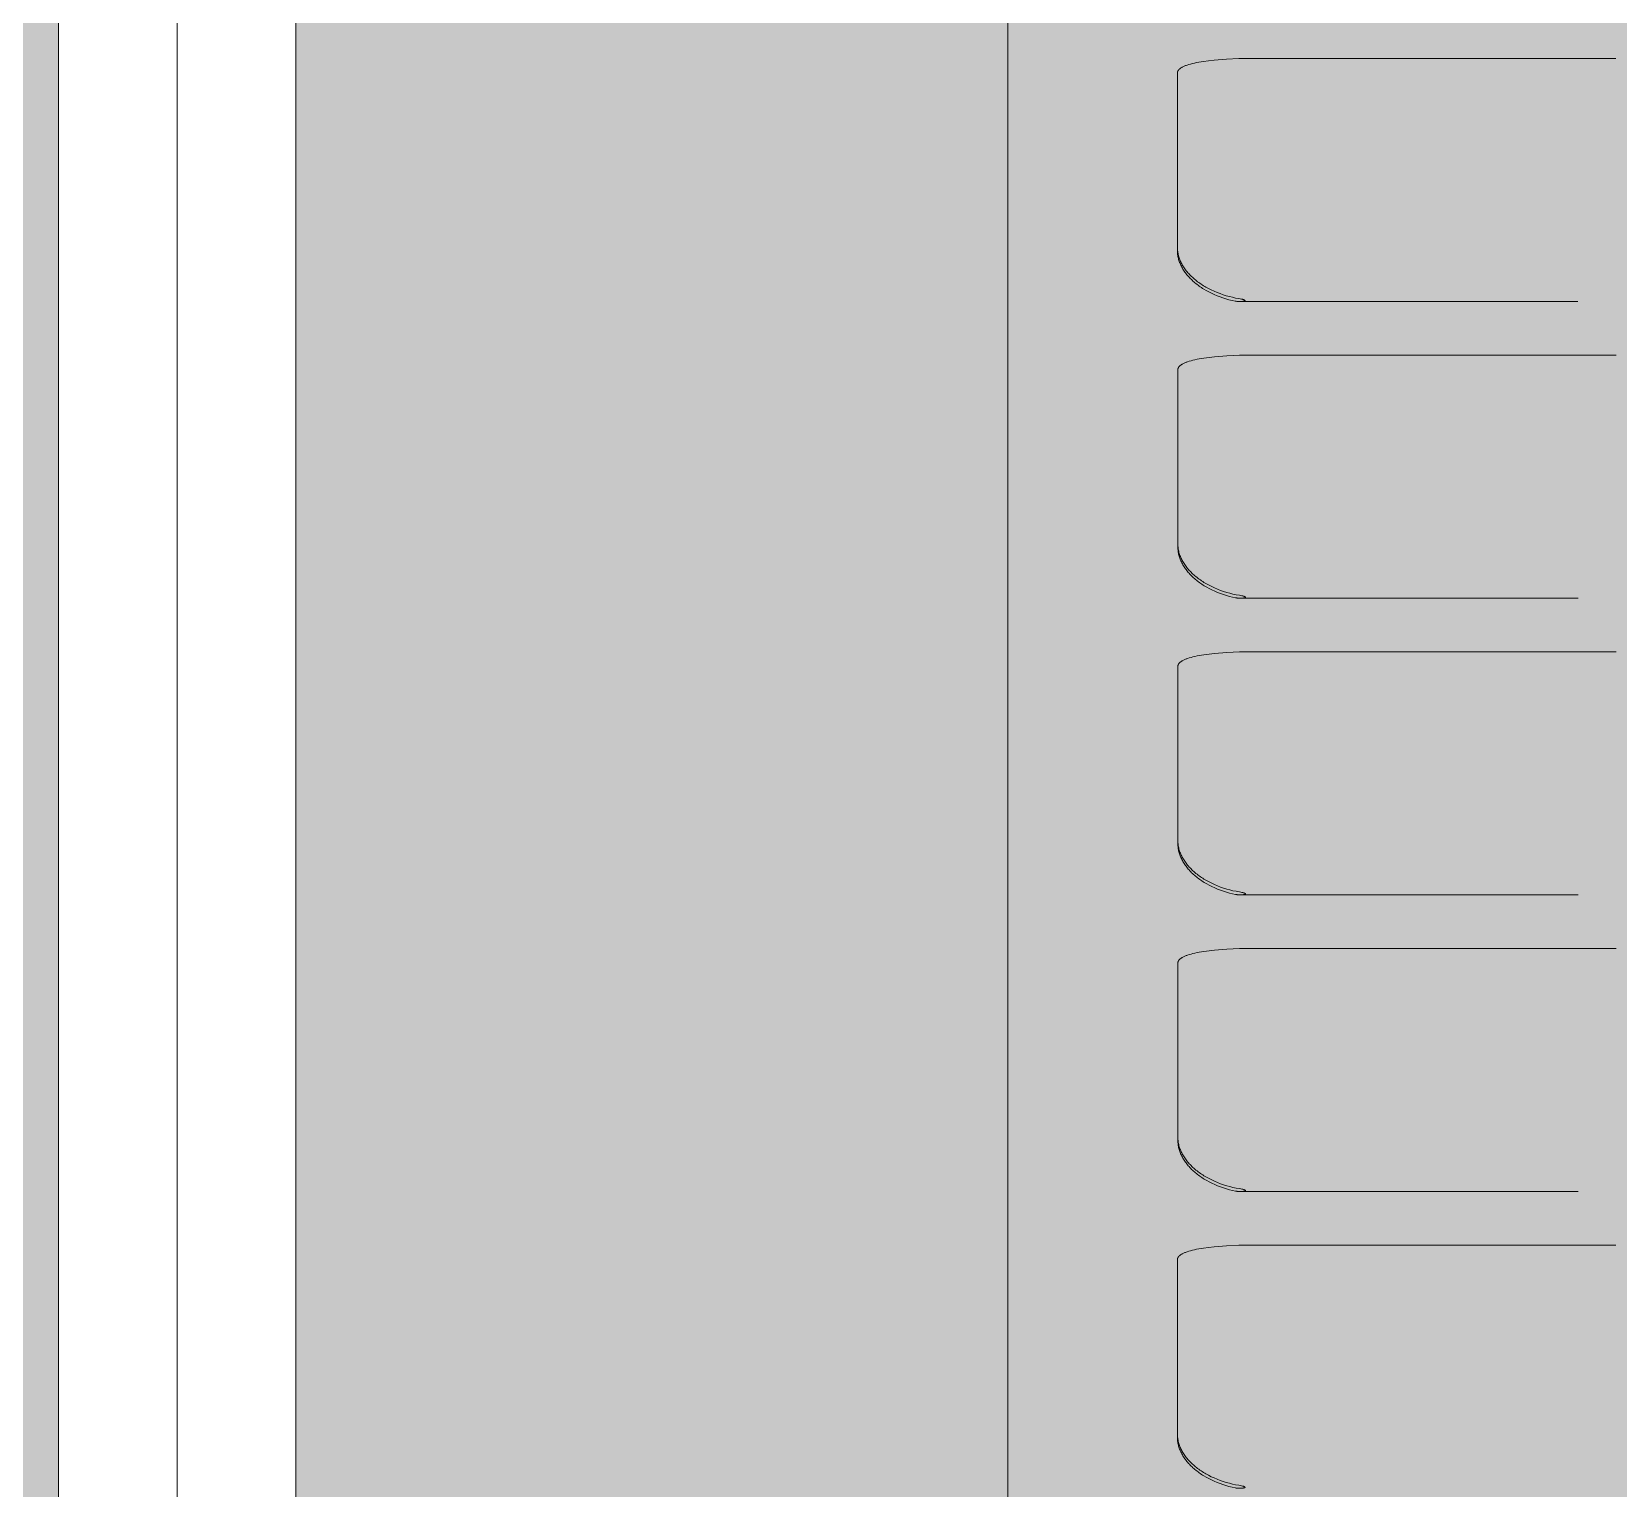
# Model space of a CAD drawing. Header units: millimetres. Extents: x 126 to 12547, y 1644 to 26714.
# Drawn here: x 773.6 to 840.5, y 25354.6 to 25416 of the extents above; entities that cross this region are included whole.
import ezdxf

# ---------------------------------------------------------------- set-up
doc = ezdxf.new("R2010")
doc.units = ezdxf.units.MM
doc.linetypes.add('CONTINUA', pattern=[0])
doc.layers.add('cono piramide', color=4, linetype='Continuous')
for name, color, linetype, lineweight in [('F_ARREDI_pareti', 1, 'Continuous', 0), ('F_CARROZZERIA esterna', 9, 'Continuous', 5), ('F_INFISSI', 4, 'Continuous', 5), ('F_MINERAL WALL', 6, 'Continuous', 5), ('F_Tendaggio', 252, 'Continuous', 5), ('F_VETRO', 140, 'Continuous', 5)]:
    doc.layers.add(name, color=color, linetype=linetype, lineweight=lineweight)

# ---------------------------------------------------------------- blocks, each defined once
blk = doc.blocks.new('TENDAGGIO_infisso piccolo_prospetto_fronte')
at = {"layer": 'F_Tendaggio'}
for points in [[(734413.384, 513512.351), (734413.343, 513512.35), (734412.821, 513512.325), (734412.3, 513512.283), (734412.068, 513512.257), (734411.852, 513512.227), (734411.653, 513512.194), (734411.559, 513512.176), (734411.47, 513512.157), (734411.386, 513512.137), (734411.307, 513512.116), (734411.233, 513512.095), (734411.163, 513512.072), (734411.13, 513512.06), (734411.099, 513512.049), (734411.069, 513512.037), (734411.04, 513512.024), (734411.013, 513512.012), (734410.986, 513511.999), (734410.961, 513511.986), (734410.938, 513511.973), (734410.916, 513511.96), (734410.905, 513511.953), (734410.895, 513511.946), (734410.885, 513511.939), (734410.876, 513511.933), (734410.866, 513511.926), (734410.858, 513511.919), (734410.849, 513511.912), (734410.841, 513511.905), (734410.833, 513511.897), (734410.826, 513511.89), (734410.819, 513511.883), (734410.812, 513511.876), (734410.806, 513511.869), (734410.8, 513511.861), (734410.794, 513511.854), (734410.789, 513511.846), (734410.787, 513511.843), (734410.784, 513511.839), (734410.782, 513511.835), (734410.78, 513511.832), (734410.777, 513511.828), (734410.775, 513511.824), (734410.773, 513511.82), (734410.772, 513511.816), (734410.77, 513511.813), (734410.768, 513511.809), (734410.767, 513511.805), (734410.765, 513511.801), (734410.764, 513511.797), (734410.762, 513511.794), (734410.761, 513511.79), (734410.76, 513511.786), (734410.759, 513511.782), (734410.758, 513511.778), (734410.757, 513511.774), (734410.756, 513511.77), (734410.756, 513511.766), (734410.755, 513511.762), (734410.754, 513511.758), (734410.754, 513511.755), (734410.754, 513511.751), (734410.754, 513511.747), (734410.753, 513511.743), (734410.753, 513504.392), (734410.754, 513504.349), (734410.756, 513504.305), (734410.76, 513504.262), (734410.765, 513504.218), (734410.772, 513504.174), (734410.78, 513504.131), (734410.789, 513504.087), (734410.8, 513504.044), (734410.812, 513504), (734410.826, 513503.957), (734410.841, 513503.913), (734410.858, 513503.87), (734410.875, 513503.827), (734410.895, 513503.784), (734410.916, 513503.741), (734410.938, 513503.698), (734410.961, 513503.656), (734410.986, 513503.613), (734411.012, 513503.571), (734411.04, 513503.529), (734411.069, 513503.488), (734411.099, 513503.447), (734411.13, 513503.406), (734411.163, 513503.365), (734411.197, 513503.325), (734411.232, 513503.286), (734411.269, 513503.246), (734411.307, 513503.207), (734411.346, 513503.169), (734411.386, 513503.131), (734411.428, 513503.093), (734411.47, 513503.056), (734411.514, 513503.019), (734411.559, 513502.983), (734411.605, 513502.947), (734411.653, 513502.912), (734411.701, 513502.878), (734411.75, 513502.844), (734411.801, 513502.811), (734411.852, 513502.779), (734411.905, 513502.747), (734411.958, 513502.716), (734412.068, 513502.655), (734412.182, 513502.598), (734412.3, 513502.544), (734412.425, 513502.491), (734412.552, 513502.443), (734412.681, 513502.398), (734412.812, 513502.357), (734412.943, 513502.321), (734413.076, 513502.289), (734413.209, 513502.26), (734413.343, 513502.237)], [(734429.229, 513512.351), (734413.384, 513512.351)], [(734413.605, 513502.152), (734413.605, 513502.152), (734413.605, 513502.152), (734413.605, 513502.152), (734413.605, 513502.152), (734413.605, 513502.151), (734413.605, 513502.151), (734413.605, 513502.151), (734413.605, 513502.151), (734413.605, 513502.151), (734413.605, 513502.15), (734413.605, 513502.15), (734413.605, 513502.15), (734413.605, 513502.15), (734413.605, 513502.15), (734413.605, 513502.149), (734413.604, 513502.149), (734413.604, 513502.149), (734413.604, 513502.149), (734413.604, 513502.149), (734413.604, 513502.148), (734413.604, 513502.148), (734413.604, 513502.148), (734413.604, 513502.148), (734413.604, 513502.148), (734413.603, 513502.147), (734413.603, 513502.147), (734413.603, 513502.147), (734413.603, 513502.146), (734413.602, 513502.146), (734413.602, 513502.145), (734413.602, 513502.145), (734413.602, 513502.145), (734413.601, 513502.144), (734413.601, 513502.144), (734413.601, 513502.144), (734413.6, 513502.143), (734413.6, 513502.143), (734413.6, 513502.143), (734413.599, 513502.142), (734413.598, 513502.142), (734413.597, 513502.141), (734413.596, 513502.14), (734413.596, 513502.14), (734413.595, 513502.139), (734413.594, 513502.139), (734413.593, 513502.138), (734413.592, 513502.138), (734413.59, 513502.137), (734413.589, 513502.136), (734413.587, 513502.136), (734413.584, 513502.134), (734413.573, 513502.131), (734413.56, 513502.128), (734413.548, 513502.125), (734413.536, 513502.122), (734413.524, 513502.12), (734413.511, 513502.118), (734413.499, 513502.117), (734413.461, 513502.113), (734413.436, 513502.112), (734413.41, 513502.111), (734413.385, 513502.111), (734413.36, 513502.111), (734413.334, 513502.112), (734413.309, 513502.113), (734413.284, 513502.115), (734413.258, 513502.118), (734413.233, 513502.121), (734413.208, 513502.125), (734413.183, 513502.129), (734413.055, 513502.157), (734412.927, 513502.188), (734412.801, 513502.224), (734412.675, 513502.264), (734412.551, 513502.307), (734412.428, 513502.354), (734412.307, 513502.405), (734412.187, 513502.46), (734412.076, 513502.515), (734411.969, 513502.573), (734411.866, 513502.634), (734411.816, 513502.666), (734411.767, 513502.698), (734411.718, 513502.73), (734411.671, 513502.763), (734411.625, 513502.797), (734411.58, 513502.831), (734411.536, 513502.866), (734411.493, 513502.902), (734411.451, 513502.937), (734411.41, 513502.974), (734411.37, 513503.01), (734411.332, 513503.047), (734411.295, 513503.084), (734411.259, 513503.122), (734411.224, 513503.16), (734411.19, 513503.198), (734411.158, 513503.237), (734411.127, 513503.276), (734411.096, 513503.315), (734411.068, 513503.355), (734411.04, 513503.395), (734411.013, 513503.435), (734410.988, 513503.475), (734410.964, 513503.516), (734410.941, 513503.557), (734410.92, 513503.598), (734410.9, 513503.639), (734410.881, 513503.679), (734410.864, 513503.721), (734410.847, 513503.762), (734410.832, 513503.803), (734410.819, 513503.844), (734410.806, 513503.886), (734410.795, 513503.927), (734410.785, 513503.968), (734410.777, 513504.01), (734410.77, 513504.051), (734410.764, 513504.093), (734410.759, 513504.134), (734410.756, 513504.176), (734410.754, 513504.217), (734410.753, 513504.349)], [(734413.343, 513502.237), (734413.4, 513502.226), (734413.448, 513502.216), (734413.492, 513502.205), (734413.513, 513502.199), (734413.535, 513502.193), (734413.549, 513502.188), (734413.555, 513502.186), (734413.562, 513502.183), (734413.568, 513502.181), (734413.575, 513502.178), (734413.578, 513502.176), (734413.581, 513502.175), (734413.585, 513502.173), (734413.588, 513502.171), (734413.59, 513502.17), (734413.591, 513502.169), (734413.593, 513502.168), (734413.594, 513502.167), (734413.595, 513502.167), (734413.596, 513502.166), (734413.597, 513502.166), (734413.597, 513502.165), (734413.598, 513502.164), (734413.599, 513502.164), (734413.6, 513502.163), (734413.6, 513502.162), (734413.6, 513502.162), (734413.601, 513502.162), (734413.601, 513502.161), (734413.602, 513502.161), (734413.602, 513502.16), (734413.602, 513502.16), (734413.603, 513502.159), (734413.603, 513502.159), (734413.603, 513502.158), (734413.603, 513502.158), (734413.603, 513502.158), (734413.604, 513502.158), (734413.604, 513502.157), (734413.604, 513502.157), (734413.604, 513502.157), (734413.604, 513502.157), (734413.604, 513502.156), (734413.604, 513502.156), (734413.604, 513502.156), (734413.605, 513502.155), (734413.605, 513502.155), (734413.605, 513502.155), (734413.605, 513502.155), (734413.605, 513502.154), (734413.605, 513502.154), (734413.605, 513502.154), (734413.605, 513502.153), (734413.605, 513502.153), (734413.605, 513502.153), (734413.605, 513502.152)], [(734413.385, 513502.111), (734427.627, 513502.111)], [(734413.405, 513499.854), (734413.364, 513499.853), (734412.842, 513499.828), (734412.32, 513499.786), (734412.089, 513499.76), (734411.873, 513499.73), (734411.673, 513499.697), (734411.58, 513499.679), (734411.491, 513499.66), (734411.407, 513499.64), (734411.327, 513499.619), (734411.253, 513499.597), (734411.184, 513499.575), (734411.151, 513499.563), (734411.12, 513499.551), (734411.089, 513499.539), (734411.061, 513499.527), (734411.033, 513499.514), (734411.007, 513499.502), (734410.982, 513499.489), (734410.958, 513499.476), (734410.936, 513499.462), (734410.926, 513499.456), (734410.915, 513499.449), (734410.906, 513499.442), (734410.896, 513499.435), (734410.887, 513499.428), (734410.878, 513499.421), (734410.87, 513499.414), (734410.862, 513499.407), (734410.854, 513499.4), (734410.846, 513499.393), (734410.839, 513499.386), (734410.833, 513499.378), (734410.826, 513499.371), (734410.82, 513499.364), (734410.815, 513499.356), (734410.81, 513499.349), (734410.807, 513499.345), (734410.805, 513499.342), (734410.802, 513499.338), (734410.8, 513499.334), (734410.798, 513499.33), (734410.796, 513499.327), (734410.794, 513499.323), (734410.792, 513499.319), (734410.79, 513499.315), (734410.789, 513499.311), (734410.787, 513499.308), (734410.786, 513499.304), (734410.784, 513499.3), (734410.783, 513499.296), (734410.782, 513499.292), (734410.78, 513499.288), (734410.779, 513499.285), (734410.778, 513499.281), (734410.778, 513499.277), (734410.777, 513499.273), (734410.776, 513499.269), (734410.775, 513499.265), (734410.775, 513499.261), (734410.775, 513499.257), (734410.774, 513499.253), (734410.774, 513499.249), (734410.774, 513499.245), (734410.774, 513491.895), (734410.775, 513491.852), (734410.777, 513491.808), (734410.78, 513491.764), (734410.786, 513491.721), (734410.792, 513491.677), (734410.8, 513491.633), (734410.809, 513491.59), (734410.82, 513491.546), (734410.833, 513491.503), (734410.846, 513491.459), (734410.861, 513491.416), (734410.878, 513491.373), (734410.896, 513491.329), (734410.915, 513491.286), (734410.936, 513491.243), (734410.958, 513491.201), (734410.982, 513491.158), (734411.007, 513491.116), (734411.033, 513491.074), (734411.06, 513491.032), (734411.089, 513490.991), (734411.119, 513490.949), (734411.151, 513490.909), (734411.184, 513490.868), (734411.218, 513490.828), (734411.253, 513490.788), (734411.29, 513490.749), (734411.327, 513490.71), (734411.366, 513490.671), (734411.407, 513490.633), (734411.448, 513490.595), (734411.491, 513490.558), (734411.535, 513490.522), (734411.58, 513490.485), (734411.626, 513490.45), (734411.673, 513490.415), (734411.721, 513490.381), (734411.771, 513490.347), (734411.821, 513490.314), (734411.873, 513490.281), (734411.925, 513490.249), (734411.979, 513490.218), (734412.089, 513490.158), (734412.203, 513490.101), (734412.32, 513490.046), (734412.446, 513489.994), (734412.573, 513489.945), (734412.702, 513489.901), (734412.832, 513489.86), (734412.964, 513489.824), (734413.096, 513489.791), (734413.23, 513489.763), (734413.364, 513489.739)], [(734429.25, 513499.854), (734413.405, 513499.854)], [(734413.626, 513489.655), (734413.626, 513489.655), (734413.626, 513489.655), (734413.626, 513489.654), (734413.626, 513489.654), (734413.625, 513489.654), (734413.625, 513489.654), (734413.625, 513489.654), (734413.625, 513489.653), (734413.625, 513489.653), (734413.625, 513489.653), (734413.625, 513489.653), (734413.625, 513489.653), (734413.625, 513489.652), (734413.625, 513489.652), (734413.625, 513489.652), (734413.625, 513489.652), (734413.625, 513489.652), (734413.625, 513489.651), (734413.625, 513489.651), (734413.625, 513489.651), (734413.625, 513489.651), (734413.624, 513489.651), (734413.624, 513489.65), (734413.624, 513489.65), (734413.624, 513489.65), (734413.624, 513489.649), (734413.624, 513489.649), (734413.623, 513489.649), (734413.623, 513489.648), (734413.623, 513489.648), (734413.622, 513489.648), (734413.622, 513489.647), (734413.622, 513489.647), (734413.621, 513489.647), (734413.621, 513489.646), (734413.621, 513489.646), (734413.62, 513489.646), (734413.62, 513489.645), (734413.619, 513489.645), (734413.619, 513489.644), (734413.618, 513489.644), (734413.617, 513489.643), (734413.616, 513489.643), (734413.615, 513489.642), (734413.614, 513489.642), (734413.614, 513489.641), (734413.613, 513489.641), (734413.611, 513489.64), (734413.609, 513489.639), (734413.608, 513489.638), (734413.605, 513489.637), (734413.593, 513489.633), (734413.581, 513489.63), (734413.569, 513489.627), (734413.557, 513489.625), (734413.544, 513489.622), (734413.532, 513489.621), (734413.519, 513489.619), (734413.482, 513489.616), (734413.456, 513489.615), (734413.431, 513489.614), (734413.406, 513489.613), (734413.38, 513489.614), (734413.355, 513489.614), (734413.33, 513489.616), (734413.304, 513489.618), (734413.279, 513489.62), (734413.254, 513489.624), (734413.229, 513489.627), (734413.204, 513489.632), (734413.075, 513489.659), (734412.948, 513489.691), (734412.821, 513489.727), (734412.695, 513489.766), (734412.571, 513489.809), (734412.448, 513489.857), (734412.327, 513489.908), (734412.208, 513489.962), (734412.097, 513490.018), (734411.99, 513490.076), (734411.887, 513490.137), (734411.836, 513490.168), (734411.787, 513490.2), (734411.739, 513490.233), (734411.692, 513490.266), (734411.645, 513490.3), (734411.6, 513490.334), (734411.556, 513490.369), (734411.513, 513490.404), (734411.471, 513490.44), (734411.43, 513490.476), (734411.391, 513490.513), (734411.352, 513490.55), (734411.315, 513490.587), (734411.279, 513490.624), (734411.244, 513490.662), (734411.211, 513490.701), (734411.178, 513490.739), (734411.147, 513490.779), (734411.117, 513490.818), (734411.088, 513490.857), (734411.06, 513490.897), (734411.034, 513490.937), (734411.009, 513490.978), (734410.985, 513491.018), (734410.962, 513491.059), (734410.94, 513491.1), (734410.92, 513491.141), (734410.902, 513491.182), (734410.884, 513491.223), (734410.868, 513491.264), (734410.853, 513491.306), (734410.839, 513491.347), (734410.827, 513491.388), (734410.816, 513491.43), (734410.806, 513491.471), (734410.797, 513491.513), (734410.79, 513491.554), (734410.784, 513491.596), (734410.78, 513491.637), (734410.776, 513491.679), (734410.774, 513491.72), (734410.774, 513491.852)], [(734413.364, 513489.739), (734413.421, 513489.729), (734413.468, 513489.719), (734413.512, 513489.708), (734413.534, 513489.702), (734413.556, 513489.695), (734413.569, 513489.691), (734413.576, 513489.689), (734413.582, 513489.686), (734413.589, 513489.683), (734413.595, 513489.68), (734413.599, 513489.679), (734413.602, 513489.677), (734413.605, 513489.676), (734413.608, 513489.674), (734413.61, 513489.673), (734413.612, 513489.672), (734413.614, 513489.671), (734413.615, 513489.67), (734413.615, 513489.669), (734413.616, 513489.669), (734413.617, 513489.668), (734413.618, 513489.668), (734413.619, 513489.667), (734413.619, 513489.666), (734413.62, 513489.665), (734413.621, 513489.665), (734413.621, 513489.665), (734413.621, 513489.664), (734413.622, 513489.664), (734413.622, 513489.663), (734413.622, 513489.663), (734413.623, 513489.662), (734413.623, 513489.662), (734413.624, 513489.661), (734413.624, 513489.661), (734413.624, 513489.661), (734413.624, 513489.661), (734413.624, 513489.66), (734413.624, 513489.66), (734413.624, 513489.66), (734413.625, 513489.659), (734413.625, 513489.659), (734413.625, 513489.659), (734413.625, 513489.659), (734413.625, 513489.658), (734413.625, 513489.658), (734413.625, 513489.658), (734413.625, 513489.657), (734413.625, 513489.657), (734413.625, 513489.657), (734413.625, 513489.657), (734413.625, 513489.656), (734413.625, 513489.656), (734413.626, 513489.656), (734413.626, 513489.655), (734413.626, 513489.655)], [(734413.406, 513489.613), (734427.648, 513489.613)], [(734413.405, 513487.356), (734413.364, 513487.356), (734412.842, 513487.33), (734412.32, 513487.288), (734412.089, 513487.262), (734411.873, 513487.233), (734411.673, 513487.199), (734411.58, 513487.181), (734411.491, 513487.162), (734411.407, 513487.142), (734411.327, 513487.122), (734411.253, 513487.1), (734411.184, 513487.077), (734411.151, 513487.066), (734411.12, 513487.054), (734411.089, 513487.042), (734411.061, 513487.029), (734411.033, 513487.017), (734411.007, 513487.004), (734410.982, 513486.991), (734410.958, 513486.978), (734410.936, 513486.965), (734410.926, 513486.958), (734410.915, 513486.951), (734410.906, 513486.945), (734410.896, 513486.938), (734410.887, 513486.931), (734410.878, 513486.924), (734410.87, 513486.917), (734410.862, 513486.91), (734410.854, 513486.903), (734410.846, 513486.895), (734410.839, 513486.888), (734410.833, 513486.881), (734410.826, 513486.874), (734410.82, 513486.866), (734410.815, 513486.859), (734410.81, 513486.852), (734410.807, 513486.848), (734410.805, 513486.844), (734410.802, 513486.84), (734410.8, 513486.837), (734410.798, 513486.833), (734410.796, 513486.829), (734410.794, 513486.825), (734410.792, 513486.822), (734410.79, 513486.818), (734410.789, 513486.814), (734410.787, 513486.81), (734410.786, 513486.806), (734410.784, 513486.803), (734410.783, 513486.799), (734410.782, 513486.795), (734410.78, 513486.791), (734410.779, 513486.787), (734410.778, 513486.783), (734410.778, 513486.779), (734410.777, 513486.775), (734410.776, 513486.772), (734410.775, 513486.768), (734410.775, 513486.764), (734410.775, 513486.76), (734410.774, 513486.756), (734410.774, 513486.752), (734410.774, 513486.748), (734410.774, 513479.398), (734410.775, 513479.354), (734410.777, 513479.311), (734410.78, 513479.267), (734410.786, 513479.223), (734410.792, 513479.18), (734410.8, 513479.136), (734410.809, 513479.092), (734410.82, 513479.049), (734410.833, 513479.005), (734410.846, 513478.962), (734410.861, 513478.918), (734410.878, 513478.875), (734410.896, 513478.832), (734410.915, 513478.789), (734410.936, 513478.746), (734410.958, 513478.703), (734410.982, 513478.661), (734411.007, 513478.618), (734411.033, 513478.576), (734411.06, 513478.535), (734411.089, 513478.493), (734411.119, 513478.452), (734411.151, 513478.411), (734411.184, 513478.371), (734411.218, 513478.331), (734411.253, 513478.291), (734411.29, 513478.251), (734411.327, 513478.212), (734411.366, 513478.174), (734411.407, 513478.136), (734411.448, 513478.098), (734411.491, 513478.061), (734411.535, 513478.024), (734411.58, 513477.988), (734411.626, 513477.953), (734411.673, 513477.918), (734411.721, 513477.883), (734411.771, 513477.849), (734411.821, 513477.816), (734411.873, 513477.784), (734411.925, 513477.752), (734411.979, 513477.721), (734412.089, 513477.661), (734412.203, 513477.603), (734412.32, 513477.549), (734412.446, 513477.497), (734412.573, 513477.448), (734412.702, 513477.403), (734412.832, 513477.363), (734412.964, 513477.326), (734413.096, 513477.294), (734413.23, 513477.266), (734413.364, 513477.242)], [(734429.25, 513487.356), (734413.405, 513487.356)], [(734413.626, 513477.158), (734413.626, 513477.157), (734413.626, 513477.157), (734413.626, 513477.157), (734413.626, 513477.157), (734413.625, 513477.157), (734413.625, 513477.156), (734413.625, 513477.156), (734413.625, 513477.156), (734413.625, 513477.156), (734413.625, 513477.156), (734413.625, 513477.155), (734413.625, 513477.155), (734413.625, 513477.155), (734413.625, 513477.155), (734413.625, 513477.155), (734413.625, 513477.154), (734413.625, 513477.154), (734413.625, 513477.154), (734413.625, 513477.154), (734413.625, 513477.154), (734413.625, 513477.153), (734413.624, 513477.153), (734413.624, 513477.153), (734413.624, 513477.153), (734413.624, 513477.152), (734413.624, 513477.152), (734413.624, 513477.152), (734413.623, 513477.151), (734413.623, 513477.151), (734413.623, 513477.151), (734413.622, 513477.15), (734413.622, 513477.15), (734413.622, 513477.15), (734413.621, 513477.149), (734413.621, 513477.149), (734413.621, 513477.149), (734413.62, 513477.148), (734413.62, 513477.148), (734413.619, 513477.147), (734413.619, 513477.147), (734413.618, 513477.146), (734413.617, 513477.146), (734413.616, 513477.145), (734413.615, 513477.145), (734413.614, 513477.144), (734413.614, 513477.144), (734413.613, 513477.143), (734413.611, 513477.142), (734413.609, 513477.142), (734413.608, 513477.141), (734413.605, 513477.14), (734413.593, 513477.136), (734413.581, 513477.133), (734413.569, 513477.13), (734413.557, 513477.127), (734413.544, 513477.125), (734413.532, 513477.123), (734413.519, 513477.122), (734413.482, 513477.119), (734413.456, 513477.117), (734413.431, 513477.116), (734413.406, 513477.116), (734413.38, 513477.116), (734413.355, 513477.117), (734413.33, 513477.118), (734413.304, 513477.12), (734413.279, 513477.123), (734413.254, 513477.126), (734413.229, 513477.13), (734413.204, 513477.135), (734413.075, 513477.162), (734412.948, 513477.194), (734412.821, 513477.229), (734412.695, 513477.269), (734412.571, 513477.312), (734412.448, 513477.359), (734412.327, 513477.41), (734412.208, 513477.465), (734412.097, 513477.52), (734411.99, 513477.579), (734411.887, 513477.64), (734411.836, 513477.671), (734411.787, 513477.703), (734411.739, 513477.735), (734411.692, 513477.769), (734411.645, 513477.802), (734411.6, 513477.837), (734411.556, 513477.871), (734411.513, 513477.907), (734411.471, 513477.943), (734411.43, 513477.979), (734411.391, 513478.015), (734411.352, 513478.052), (734411.315, 513478.089), (734411.279, 513478.127), (734411.244, 513478.165), (734411.211, 513478.203), (734411.178, 513478.242), (734411.147, 513478.281), (734411.117, 513478.32), (734411.088, 513478.36), (734411.06, 513478.4), (734411.034, 513478.44), (734411.009, 513478.48), (734410.985, 513478.521), (734410.962, 513478.562), (734410.94, 513478.603), (734410.92, 513478.644), (734410.902, 513478.685), (734410.884, 513478.726), (734410.868, 513478.767), (734410.853, 513478.808), (734410.839, 513478.849), (734410.827, 513478.891), (734410.816, 513478.932), (734410.806, 513478.974), (734410.797, 513479.015), (734410.79, 513479.057), (734410.784, 513479.098), (734410.78, 513479.14), (734410.776, 513479.181), (734410.774, 513479.223), (734410.774, 513479.354)], [(734413.364, 513477.242), (734413.421, 513477.231), (734413.468, 513477.221), (734413.512, 513477.211), (734413.534, 513477.205), (734413.556, 513477.198), (734413.569, 513477.194), (734413.576, 513477.191), (734413.582, 513477.189), (734413.589, 513477.186), (734413.595, 513477.183), (734413.599, 513477.182), (734413.602, 513477.18), (734413.605, 513477.178), (734413.608, 513477.177), (734413.61, 513477.176), (734413.612, 513477.174), (734413.614, 513477.173), (734413.615, 513477.173), (734413.615, 513477.172), (734413.616, 513477.171), (734413.617, 513477.171), (734413.618, 513477.17), (734413.619, 513477.169), (734413.619, 513477.169), (734413.62, 513477.168), (734413.621, 513477.168), (734413.621, 513477.167), (734413.621, 513477.167), (734413.622, 513477.166), (734413.622, 513477.166), (734413.622, 513477.165), (734413.623, 513477.165), (734413.623, 513477.164), (734413.624, 513477.164), (734413.624, 513477.164), (734413.624, 513477.163), (734413.624, 513477.163), (734413.624, 513477.163), (734413.624, 513477.163), (734413.624, 513477.162), (734413.625, 513477.162), (734413.625, 513477.162), (734413.625, 513477.161), (734413.625, 513477.161), (734413.625, 513477.161), (734413.625, 513477.161), (734413.625, 513477.16), (734413.625, 513477.16), (734413.625, 513477.16), (734413.625, 513477.159), (734413.625, 513477.159), (734413.625, 513477.159), (734413.625, 513477.159), (734413.626, 513477.158), (734413.626, 513477.158), (734413.626, 513477.158)], [(734413.406, 513477.116), (734427.648, 513477.116)], [(734413.405, 513474.859), (734413.364, 513474.858), (734412.842, 513474.833), (734412.32, 513474.791), (734412.089, 513474.765), (734411.873, 513474.735), (734411.673, 513474.702), (734411.58, 513474.684), (734411.491, 513474.665), (734411.407, 513474.645), (734411.327, 513474.624), (734411.253, 513474.602), (734411.184, 513474.58), (734411.151, 513474.568), (734411.12, 513474.556), (734411.089, 513474.544), (734411.061, 513474.532), (734411.033, 513474.52), (734411.007, 513474.507), (734410.982, 513474.494), (734410.958, 513474.481), (734410.936, 513474.468), (734410.926, 513474.461), (734410.915, 513474.454), (734410.906, 513474.447), (734410.896, 513474.44), (734410.887, 513474.433), (734410.878, 513474.426), (734410.87, 513474.419), (734410.862, 513474.412), (734410.854, 513474.405), (734410.846, 513474.398), (734410.839, 513474.391), (734410.833, 513474.384), (734410.826, 513474.376), (734410.82, 513474.369), (734410.815, 513474.362), (734410.81, 513474.354), (734410.807, 513474.351), (734410.805, 513474.347), (734410.802, 513474.343), (734410.8, 513474.339), (734410.798, 513474.336), (734410.796, 513474.332), (734410.794, 513474.328), (734410.792, 513474.324), (734410.79, 513474.32), (734410.789, 513474.317), (734410.787, 513474.313), (734410.786, 513474.309), (734410.784, 513474.305), (734410.783, 513474.301), (734410.782, 513474.297), (734410.78, 513474.294), (734410.779, 513474.29), (734410.778, 513474.286), (734410.778, 513474.282), (734410.777, 513474.278), (734410.776, 513474.274), (734410.775, 513474.27), (734410.775, 513474.266), (734410.775, 513474.262), (734410.774, 513474.258), (734410.774, 513474.254), (734410.774, 513474.251), (734410.774, 513466.9), (734410.775, 513466.857), (734410.777, 513466.813), (734410.78, 513466.77), (734410.786, 513466.726), (734410.792, 513466.682), (734410.8, 513466.639), (734410.809, 513466.595), (734410.82, 513466.551), (734410.833, 513466.508), (734410.846, 513466.464), (734410.861, 513466.421), (734410.878, 513466.378), (734410.896, 513466.335), (734410.915, 513466.292), (734410.936, 513466.249), (734410.958, 513466.206), (734410.982, 513466.163), (734411.007, 513466.121), (734411.033, 513466.079), (734411.06, 513466.037), (734411.089, 513465.996), (734411.119, 513465.955), (734411.151, 513465.914), (734411.184, 513465.873), (734411.218, 513465.833), (734411.253, 513465.793), (734411.29, 513465.754), (734411.327, 513465.715), (734411.366, 513465.676), (734411.407, 513465.638), (734411.448, 513465.601), (734411.491, 513465.564), (734411.535, 513465.527), (734411.58, 513465.491), (734411.626, 513465.455), (734411.673, 513465.42), (734411.721, 513465.386), (734411.771, 513465.352), (734411.821, 513465.319), (734411.873, 513465.286), (734411.925, 513465.255), (734411.979, 513465.223), (734412.089, 513465.163), (734412.203, 513465.106), (734412.32, 513465.052), (734412.446, 513464.999), (734412.573, 513464.951), (734412.702, 513464.906), (734412.832, 513464.865), (734412.964, 513464.829), (734413.096, 513464.796), (734413.23, 513464.768), (734413.364, 513464.744)], [(734413.405, 513474.859), (734413.364, 513474.858), (734412.842, 513474.833), (734412.32, 513474.791), (734412.089, 513474.765), (734411.873, 513474.735), (734411.673, 513474.702), (734411.58, 513474.684), (734411.491, 513474.665), (734411.407, 513474.645), (734411.327, 513474.624), (734411.253, 513474.602), (734411.184, 513474.58), (734411.151, 513474.568), (734411.12, 513474.556), (734411.089, 513474.544), (734411.061, 513474.532), (734411.033, 513474.52), (734411.007, 513474.507), (734410.982, 513474.494), (734410.958, 513474.481), (734410.936, 513474.468), (734410.926, 513474.461), (734410.915, 513474.454), (734410.906, 513474.447), (734410.896, 513474.44), (734410.887, 513474.433), (734410.878, 513474.426), (734410.87, 513474.419), (734410.862, 513474.412), (734410.854, 513474.405), (734410.846, 513474.398), (734410.839, 513474.391), (734410.833, 513474.384), (734410.826, 513474.376), (734410.82, 513474.369), (734410.815, 513474.362), (734410.81, 513474.354), (734410.807, 513474.351), (734410.805, 513474.347), (734410.802, 513474.343), (734410.8, 513474.339), (734410.798, 513474.336), (734410.796, 513474.332), (734410.794, 513474.328), (734410.792, 513474.324), (734410.79, 513474.32), (734410.789, 513474.317), (734410.787, 513474.313), (734410.786, 513474.309), (734410.784, 513474.305), (734410.783, 513474.301), (734410.782, 513474.297), (734410.78, 513474.294), (734410.779, 513474.29), (734410.778, 513474.286), (734410.778, 513474.282), (734410.777, 513474.278), (734410.776, 513474.274), (734410.775, 513474.27), (734410.775, 513474.266), (734410.775, 513474.262), (734410.774, 513474.258), (734410.774, 513474.254), (734410.774, 513474.25), (734410.774, 513466.9), (734410.775, 513466.857), (734410.777, 513466.813), (734410.78, 513466.77), (734410.786, 513466.726), (734410.792, 513466.682), (734410.8, 513466.639), (734410.809, 513466.595), (734410.82, 513466.551), (734410.833, 513466.508), (734410.846, 513466.464), (734410.861, 513466.421), (734410.878, 513466.378), (734410.896, 513466.335), (734410.915, 513466.291), (734410.936, 513466.249), (734410.958, 513466.206), (734410.982, 513466.163), (734411.007, 513466.121), (734411.033, 513466.079), (734411.06, 513466.037), (734411.089, 513465.996), (734411.119, 513465.955), (734411.151, 513465.914), (734411.184, 513465.873), (734411.218, 513465.833), (734411.253, 513465.793), (734411.29, 513465.754), (734411.327, 513465.715), (734411.366, 513465.676), (734411.407, 513465.638), (734411.448, 513465.601), (734411.491, 513465.563), (734411.535, 513465.527), (734411.58, 513465.491), (734411.626, 513465.455), (734411.673, 513465.42), (734411.721, 513465.386), (734411.771, 513465.352), (734411.821, 513465.319), (734411.873, 513465.286), (734411.925, 513465.255), (734411.979, 513465.223), (734412.089, 513465.163), (734412.203, 513465.106), (734412.32, 513465.052), (734412.446, 513464.999), (734412.573, 513464.95), (734412.702, 513464.906), (734412.832, 513464.865), (734412.964, 513464.829), (734413.096, 513464.796), (734413.23, 513464.768), (734413.364, 513464.744)], [(734429.25, 513474.859), (734413.405, 513474.859)], [(734429.25, 513474.859), (734413.405, 513474.859)], [(734413.626, 513464.66), (734413.626, 513464.66), (734413.626, 513464.66), (734413.626, 513464.66), (734413.626, 513464.659), (734413.625, 513464.659), (734413.625, 513464.659), (734413.625, 513464.659), (734413.625, 513464.659), (734413.625, 513464.658), (734413.625, 513464.658), (734413.625, 513464.658), (734413.625, 513464.658), (734413.625, 513464.658), (734413.625, 513464.657), (734413.625, 513464.657), (734413.625, 513464.657), (734413.625, 513464.657), (734413.625, 513464.657), (734413.625, 513464.656), (734413.625, 513464.656), (734413.625, 513464.656), (734413.624, 513464.656), (734413.624, 513464.656), (734413.624, 513464.655), (734413.624, 513464.655), (734413.624, 513464.655), (734413.624, 513464.654), (734413.623, 513464.654), (734413.623, 513464.654), (734413.623, 513464.653), (734413.622, 513464.653), (734413.622, 513464.653), (734413.622, 513464.652), (734413.621, 513464.652), (734413.621, 513464.652), (734413.621, 513464.651), (734413.62, 513464.651), (734413.62, 513464.651), (734413.619, 513464.65), (734413.619, 513464.649), (734413.618, 513464.649), (734413.617, 513464.648), (734413.616, 513464.648), (734413.615, 513464.647), (734413.614, 513464.647), (734413.614, 513464.646), (734413.613, 513464.646), (734413.611, 513464.645), (734413.609, 513464.644), (734413.608, 513464.643), (734413.605, 513464.642), (734413.593, 513464.639), (734413.581, 513464.635), (734413.569, 513464.632), (734413.557, 513464.63), (734413.544, 513464.628), (734413.532, 513464.626), (734413.519, 513464.624), (734413.482, 513464.621), (734413.456, 513464.62), (734413.431, 513464.619), (734413.406, 513464.619), (734413.38, 513464.619), (734413.355, 513464.62), (734413.33, 513464.621), (734413.304, 513464.623), (734413.279, 513464.626), (734413.254, 513464.629), (734413.229, 513464.633), (734413.204, 513464.637), (734413.075, 513464.665), (734412.948, 513464.696), (734412.821, 513464.732), (734412.695, 513464.771), (734412.571, 513464.815), (734412.448, 513464.862), (734412.327, 513464.913), (734412.208, 513464.967), (734412.097, 513465.023), (734411.99, 513465.081), (734411.887, 513465.142), (734411.836, 513465.173), (734411.787, 513465.205), (734411.739, 513465.238), (734411.692, 513465.271), (734411.645, 513465.305), (734411.6, 513465.339), (734411.556, 513465.374), (734411.513, 513465.409), (734411.471, 513465.445), (734411.43, 513465.482), (734411.391, 513465.518), (734411.352, 513465.555), (734411.315, 513465.592), (734411.279, 513465.63), (734411.244, 513465.668), (734411.211, 513465.706), (734411.178, 513465.745), (734411.147, 513465.784), (734411.117, 513465.823), (734411.088, 513465.863), (734411.06, 513465.902), (734411.034, 513465.943), (734411.009, 513465.983), (734410.985, 513466.024), (734410.962, 513466.065), (734410.94, 513466.106), (734410.92, 513466.146), (734410.902, 513466.187), (734410.884, 513466.228), (734410.868, 513466.269), (734410.853, 513466.311), (734410.839, 513466.352), (734410.827, 513466.393), (734410.816, 513466.435), (734410.806, 513466.476), (734410.797, 513466.518), (734410.79, 513466.559), (734410.784, 513466.601), (734410.78, 513466.642), (734410.776, 513466.684), (734410.774, 513466.725), (734410.774, 513466.857)], [(734413.626, 513464.66), (734413.626, 513464.66), (734413.626, 513464.66), (734413.626, 513464.66), (734413.626, 513464.659), (734413.625, 513464.659), (734413.625, 513464.659), (734413.625, 513464.659), (734413.625, 513464.659), (734413.625, 513464.658), (734413.625, 513464.658), (734413.625, 513464.658), (734413.625, 513464.658), (734413.625, 513464.658), (734413.625, 513464.657), (734413.625, 513464.657), (734413.625, 513464.657), (734413.625, 513464.657), (734413.625, 513464.657), (734413.625, 513464.656), (734413.625, 513464.656), (734413.625, 513464.656), (734413.624, 513464.656), (734413.624, 513464.656), (734413.624, 513464.655), (734413.624, 513464.655), (734413.624, 513464.655), (734413.624, 513464.654), (734413.623, 513464.654), (734413.623, 513464.654), (734413.623, 513464.653), (734413.622, 513464.653), (734413.622, 513464.653), (734413.622, 513464.652), (734413.621, 513464.652), (734413.621, 513464.652), (734413.621, 513464.651), (734413.62, 513464.651), (734413.62, 513464.651), (734413.619, 513464.65), (734413.619, 513464.649), (734413.618, 513464.649), (734413.617, 513464.648), (734413.616, 513464.648), (734413.615, 513464.647), (734413.614, 513464.647), (734413.614, 513464.646), (734413.613, 513464.646), (734413.611, 513464.645), (734413.609, 513464.644), (734413.608, 513464.643), (734413.605, 513464.642), (734413.593, 513464.639), (734413.581, 513464.635), (734413.569, 513464.632), (734413.557, 513464.63), (734413.544, 513464.628), (734413.532, 513464.626), (734413.519, 513464.624), (734413.482, 513464.621), (734413.456, 513464.62), (734413.431, 513464.619), (734413.406, 513464.619), (734413.38, 513464.619), (734413.355, 513464.62), (734413.33, 513464.621), (734413.304, 513464.623), (734413.279, 513464.626), (734413.254, 513464.629), (734413.229, 513464.633), (734413.204, 513464.637), (734413.075, 513464.665), (734412.948, 513464.696), (734412.821, 513464.732), (734412.695, 513464.771), (734412.571, 513464.815), (734412.448, 513464.862), (734412.327, 513464.913), (734412.208, 513464.967), (734412.097, 513465.023), (734411.99, 513465.081), (734411.887, 513465.142), (734411.836, 513465.173), (734411.787, 513465.205), (734411.739, 513465.238), (734411.692, 513465.271), (734411.645, 513465.305), (734411.6, 513465.339), (734411.556, 513465.374), (734411.513, 513465.409), (734411.471, 513465.445), (734411.43, 513465.482), (734411.391, 513465.518), (734411.352, 513465.555), (734411.315, 513465.592), (734411.279, 513465.63), (734411.244, 513465.668), (734411.211, 513465.706), (734411.178, 513465.745), (734411.147, 513465.784), (734411.117, 513465.823), (734411.088, 513465.863), (734411.06, 513465.902), (734411.034, 513465.943), (734411.009, 513465.983), (734410.985, 513466.024), (734410.962, 513466.064), (734410.94, 513466.106), (734410.92, 513466.146), (734410.902, 513466.187), (734410.884, 513466.228), (734410.868, 513466.269), (734410.853, 513466.311), (734410.839, 513466.352), (734410.827, 513466.393), (734410.816, 513466.435), (734410.806, 513466.476), (734410.797, 513466.518), (734410.79, 513466.559), (734410.784, 513466.601), (734410.78, 513466.642), (734410.776, 513466.684), (734410.774, 513466.725), (734410.774, 513466.857)], [(734413.364, 513464.744), (734413.421, 513464.734), (734413.468, 513464.724), (734413.512, 513464.713), (734413.534, 513464.707), (734413.556, 513464.701), (734413.569, 513464.696), (734413.576, 513464.694), (734413.582, 513464.691), (734413.589, 513464.689), (734413.595, 513464.686), (734413.599, 513464.684), (734413.602, 513464.683), (734413.605, 513464.681), (734413.608, 513464.679), (734413.61, 513464.678), (734413.612, 513464.677), (734413.614, 513464.676), (734413.615, 513464.675), (734413.615, 513464.675), (734413.616, 513464.674), (734413.617, 513464.673), (734413.618, 513464.673), (734413.619, 513464.672), (734413.619, 513464.671), (734413.62, 513464.671), (734413.621, 513464.67), (734413.621, 513464.67), (734413.621, 513464.669), (734413.622, 513464.669), (734413.622, 513464.669), (734413.622, 513464.668), (734413.623, 513464.668), (734413.623, 513464.667), (734413.624, 513464.667), (734413.624, 513464.666), (734413.624, 513464.666), (734413.624, 513464.666), (734413.624, 513464.665), (734413.624, 513464.665), (734413.624, 513464.665), (734413.625, 513464.665), (734413.625, 513464.664), (734413.625, 513464.664), (734413.625, 513464.664), (734413.625, 513464.664), (734413.625, 513464.663), (734413.625, 513464.663), (734413.625, 513464.663), (734413.625, 513464.662), (734413.625, 513464.662), (734413.625, 513464.662), (734413.625, 513464.661), (734413.625, 513464.661), (734413.626, 513464.661), (734413.626, 513464.661), (734413.626, 513464.66)], [(734413.364, 513464.744), (734413.421, 513464.734), (734413.468, 513464.724), (734413.512, 513464.713), (734413.534, 513464.707), (734413.556, 513464.701), (734413.569, 513464.696), (734413.576, 513464.694), (734413.582, 513464.691), (734413.589, 513464.689), (734413.595, 513464.686), (734413.599, 513464.684), (734413.602, 513464.683), (734413.605, 513464.681), (734413.608, 513464.679), (734413.61, 513464.678), (734413.612, 513464.677), (734413.614, 513464.676), (734413.615, 513464.675), (734413.615, 513464.675), (734413.616, 513464.674), (734413.617, 513464.673), (734413.618, 513464.673), (734413.619, 513464.672), (734413.619, 513464.671), (734413.62, 513464.671), (734413.621, 513464.67), (734413.621, 513464.67), (734413.621, 513464.669), (734413.622, 513464.669), (734413.622, 513464.668), (734413.622, 513464.668), (734413.623, 513464.668), (734413.623, 513464.667), (734413.624, 513464.666), (734413.624, 513464.666), (734413.624, 513464.666), (734413.624, 513464.666), (734413.624, 513464.665), (734413.624, 513464.665), (734413.624, 513464.665), (734413.625, 513464.665), (734413.625, 513464.664), (734413.625, 513464.664), (734413.625, 513464.664), (734413.625, 513464.663), (734413.625, 513464.663), (734413.625, 513464.663), (734413.625, 513464.663), (734413.625, 513464.662), (734413.625, 513464.662), (734413.625, 513464.662), (734413.625, 513464.661), (734413.625, 513464.661), (734413.626, 513464.661), (734413.626, 513464.661), (734413.626, 513464.66)], [(734413.406, 513464.619), (734427.648, 513464.619)], [(734413.406, 513464.619), (734427.648, 513464.619)], [(734413.384, 513462.361), (734413.343, 513462.36), (734412.821, 513462.335), (734412.3, 513462.293), (734412.068, 513462.267), (734411.852, 513462.237), (734411.653, 513462.204), (734411.559, 513462.186), (734411.47, 513462.167), (734411.386, 513462.147), (734411.307, 513462.126), (734411.233, 513462.104), (734411.163, 513462.082), (734411.13, 513462.07), (734411.099, 513462.058), (734411.069, 513462.046), (734411.04, 513462.034), (734411.013, 513462.021), (734410.986, 513462.009), (734410.961, 513461.996), (734410.938, 513461.983), (734410.916, 513461.969), (734410.905, 513461.963), (734410.895, 513461.956), (734410.885, 513461.949), (734410.876, 513461.942), (734410.866, 513461.935), (734410.858, 513461.928), (734410.849, 513461.921), (734410.841, 513461.914), (734410.833, 513461.907), (734410.826, 513461.9), (734410.819, 513461.893), (734410.812, 513461.886), (734410.806, 513461.878), (734410.8, 513461.871), (734410.794, 513461.864), (734410.789, 513461.856), (734410.787, 513461.852), (734410.784, 513461.849), (734410.782, 513461.845), (734410.78, 513461.841), (734410.777, 513461.837), (734410.775, 513461.834), (734410.773, 513461.83), (734410.772, 513461.826), (734410.77, 513461.822), (734410.768, 513461.819), (734410.767, 513461.815), (734410.765, 513461.811), (734410.764, 513461.807), (734410.762, 513461.803), (734410.761, 513461.799), (734410.76, 513461.795), (734410.759, 513461.792), (734410.758, 513461.788), (734410.757, 513461.784), (734410.756, 513461.78), (734410.756, 513461.776), (734410.755, 513461.772), (734410.754, 513461.768), (734410.754, 513461.764), (734410.754, 513461.76), (734410.754, 513461.756), (734410.753, 513461.752), (734410.753, 513454.402), (734410.754, 513454.359), (734410.756, 513454.315), (734410.76, 513454.271), (734410.765, 513454.228), (734410.772, 513454.184), (734410.78, 513454.141), (734410.789, 513454.097), (734410.8, 513454.053), (734410.812, 513454.01), (734410.826, 513453.966), (734410.841, 513453.923), (734410.858, 513453.88), (734410.875, 513453.836), (734410.895, 513453.793), (734410.916, 513453.75), (734410.938, 513453.708), (734410.961, 513453.665), (734410.986, 513453.623), (734411.012, 513453.581), (734411.04, 513453.539), (734411.069, 513453.498), (734411.099, 513453.457), (734411.13, 513453.416), (734411.163, 513453.375), (734411.197, 513453.335), (734411.232, 513453.295), (734411.269, 513453.256), (734411.307, 513453.217), (734411.346, 513453.178), (734411.386, 513453.14), (734411.428, 513453.103), (734411.47, 513453.065), (734411.514, 513453.029), (734411.559, 513452.993), (734411.605, 513452.957), (734411.653, 513452.922), (734411.701, 513452.888), (734411.75, 513452.854), (734411.801, 513452.821), (734411.852, 513452.788), (734411.905, 513452.756), (734411.958, 513452.725), (734412.068, 513452.665), (734412.182, 513452.608), (734412.3, 513452.554), (734412.425, 513452.501), (734412.552, 513452.452), (734412.681, 513452.408), (734412.812, 513452.367), (734412.943, 513452.331), (734413.076, 513452.298), (734413.209, 513452.27), (734413.343, 513452.246)], [(734429.229, 513462.361), (734413.384, 513462.361)], [(734413.605, 513452.162), (734413.605, 513452.162), (734413.605, 513452.162), (734413.605, 513452.161), (734413.605, 513452.161), (734413.605, 513452.161), (734413.605, 513452.161), (734413.605, 513452.161), (734413.605, 513452.16), (734413.605, 513452.16), (734413.605, 513452.16), (734413.605, 513452.16), (734413.605, 513452.16), (734413.605, 513452.159), (734413.605, 513452.159), (734413.605, 513452.159), (734413.604, 513452.159), (734413.604, 513452.159), (734413.604, 513452.158), (734413.604, 513452.158), (734413.604, 513452.158), (734413.604, 513452.158), (734413.604, 513452.158), (734413.604, 513452.157), (734413.604, 513452.157), (734413.603, 513452.157), (734413.603, 513452.157), (734413.603, 513452.156), (734413.603, 513452.156), (734413.602, 513452.155), (734413.602, 513452.155), (734413.602, 513452.155), (734413.602, 513452.154), (734413.601, 513452.154), (734413.601, 513452.154), (734413.601, 513452.153), (734413.6, 513452.153), (734413.6, 513452.153), (734413.6, 513452.152), (734413.599, 513452.152), (734413.598, 513452.151), (734413.597, 513452.151), (734413.596, 513452.15), (734413.596, 513452.15), (734413.595, 513452.149), (734413.594, 513452.149), (734413.593, 513452.148), (734413.592, 513452.148), (734413.59, 513452.147), (734413.589, 513452.146), (734413.587, 513452.145), (734413.584, 513452.144), (734413.573, 513452.14), (734413.56, 513452.137), (734413.548, 513452.134), (734413.536, 513452.132), (734413.524, 513452.13), (734413.511, 513452.128), (734413.499, 513452.126), (734413.461, 513452.123), (734413.436, 513452.122), (734413.41, 513452.121), (734413.385, 513452.121), (734413.36, 513452.121), (734413.334, 513452.121), (734413.309, 513452.123), (734413.284, 513452.125), (734413.258, 513452.127), (734413.233, 513452.131), (734413.208, 513452.135), (734413.183, 513452.139), (734413.055, 513452.167), (734412.927, 513452.198), (734412.801, 513452.234), (734412.675, 513452.273), (734412.551, 513452.317), (734412.428, 513452.364), (734412.307, 513452.415), (734412.187, 513452.469), (734412.076, 513452.525), (734411.969, 513452.583), (734411.866, 513452.644), (734411.816, 513452.675), (734411.767, 513452.707), (734411.718, 513452.74), (734411.671, 513452.773), (734411.625, 513452.807), (734411.58, 513452.841), (734411.536, 513452.876), (734411.493, 513452.911), (734411.451, 513452.947), (734411.41, 513452.983), (734411.37, 513453.02), (734411.332, 513453.057), (734411.295, 513453.094), (734411.259, 513453.132), (734411.224, 513453.17), (734411.19, 513453.208), (734411.158, 513453.247), (734411.127, 513453.286), (734411.096, 513453.325), (734411.068, 513453.364), (734411.04, 513453.404), (734411.013, 513453.445), (734410.988, 513453.485), (734410.964, 513453.526), (734410.941, 513453.566), (734410.92, 513453.607), (734410.9, 513453.648), (734410.881, 513453.689), (734410.864, 513453.73), (734410.847, 513453.771), (734410.832, 513453.813), (734410.819, 513453.854), (734410.806, 513453.895), (734410.795, 513453.937), (734410.785, 513453.978), (734410.777, 513454.02), (734410.77, 513454.061), (734410.764, 513454.103), (734410.759, 513454.144), (734410.756, 513454.186), (734410.754, 513454.227), (734410.753, 513454.359)], [(734413.343, 513452.246), (734413.4, 513452.236), (734413.448, 513452.226), (734413.492, 513452.215), (734413.513, 513452.209), (734413.535, 513452.202), (734413.549, 513452.198), (734413.555, 513452.196), (734413.562, 513452.193), (734413.568, 513452.19), (734413.575, 513452.188), (734413.578, 513452.186), (734413.581, 513452.184), (734413.585, 513452.183), (734413.588, 513452.181), (734413.59, 513452.18), (734413.591, 513452.179), (734413.593, 513452.178), (734413.594, 513452.177), (734413.595, 513452.177), (734413.596, 513452.176), (734413.597, 513452.175), (734413.597, 513452.175), (734413.598, 513452.174), (734413.599, 513452.173), (734413.6, 513452.172), (734413.6, 513452.172), (734413.6, 513452.172), (734413.601, 513452.171), (734413.601, 513452.171), (734413.602, 513452.17), (734413.602, 513452.17), (734413.602, 513452.169), (734413.603, 513452.169), (734413.603, 513452.168), (734413.603, 513452.168), (734413.603, 513452.168), (734413.603, 513452.168), (734413.604, 513452.167), (734413.604, 513452.167), (734413.604, 513452.167), (734413.604, 513452.167), (734413.604, 513452.166), (734413.604, 513452.166), (734413.604, 513452.166), (734413.604, 513452.165), (734413.605, 513452.165), (734413.605, 513452.165), (734413.605, 513452.165), (734413.605, 513452.164), (734413.605, 513452.164), (734413.605, 513452.164), (734413.605, 513452.163), (734413.605, 513452.163), (734413.605, 513452.163), (734413.605, 513452.162), (734413.605, 513452.162)]]:
    blk.add_lwpolyline(points, dxfattribs=at)
blk = doc.blocks.new('INFISSO L.400 MM_prospetto_fronte')
at = {"layer": 'F_VETRO', "transparency": 33554579}
h = blk.add_hatch(color=153, dxfattribs=at)
h.dxf.hatch_style = 1
h.set_gradient(color1=(102, 153, 204), color2=(251, 252, 254), rotation=45, one_color=1, tint=0.994624)
h.paths.add_polyline_path([(-15858.477, 12715.626), (-16258.477, 12715.626), (-16258.477, 11495.626), (-15858.477, 11495.626)])
at = {"layer": 'F_CARROZZERIA esterna', "color": 1}
blk.add_lwpolyline([(-15818.477, 12755.626), (-16298.477, 12755.626), (-16298.477, 11455.626), (-15818.477, 11455.626)], close=True, dxfattribs=at)
at = {"layer": 'F_INFISSI', "ltscale": 0.25}
blk.add_lwpolyline([(-15823.477, 12750.626), (-16293.477, 12750.626), (-16293.477, 11460.626), (-15823.477, 11460.626)], close=True, dxfattribs=at)
at = {"layer": 'F_INFISSI', "color": 41, "linetype": 'CONTINUA', "lineweight": 13, "ltscale": 0.25}
blk.add_lwpolyline([(-15858.477, 12715.626), (-16258.477, 12715.626), (-16258.477, 11495.626), (-15858.477, 11495.626)], close=True, dxfattribs=at)
blk = doc.blocks.new('RIV.to_pareti e soffitto_slider_armadiature_camera master_sez.......')
at = {"layer": 'F_INFISSI', "true_color": 0x636466}
h = blk.add_hatch(color=251, dxfattribs=at)
h.dxf.hatch_style = 1
h.paths.add_polyline_path([(734352.116, 514201.277), (734352.116, 512921.277), (734812.116, 512921.277), (734812.116, 514201.277)])
h.paths.add_polyline_path([(734382.116, 514171.277), (734782.116, 514171.277), (734782.116, 512951.277), (734382.116, 512951.277)], flags=16)
at = {"layer": 'F_MINERAL WALL', "true_color": 0x636466, "transparency": 33554559}
h = blk.add_hatch(dxfattribs=at)
h.set_pattern_fill('AR-SAND', color=251)
h.set_pattern_definition([(37.5, (2500, 0), (-1.6000313, 48.9413237), [0, -38.608, 0, -43.18, 0, -41.275]), (7.5, (2500, 0), (44.9523283, 71.68251), [0, -20.828, 0, -34.798, 0, -13.335]), (327.5, (2468.76, 0), (79.099237, 0.1437185), [0, -12.7, 0, -45.72, 0, -59.69]), (317.5, (2468.76, 0), (76.355645, 22.2929323), [0, -6.35, 0, -29.972, 0, -34.29])])
h.paths.add_polyline_path([(733693.124, 514601.278), (733693.124, 512521.278), (734878.124, 512521.278), (734878.124, 514601.278)])
h.paths.add_polyline_path([(734822.116, 514211.277), (734822.116, 512911.277), (734342.116, 512911.277), (734342.116, 514211.277)], flags=16)
at = {"layer": 'F_INFISSI', "color": 7}
for points in [[(734352.116, 512921.277), (734812.116, 512921.277), (734812.116, 514201.277), (734352.116, 514201.277)], [(734382.116, 512951.277), (734782.116, 512951.277), (734782.116, 514171.277), (734382.116, 514171.277)]]:
    blk.add_lwpolyline(points, close=True, dxfattribs=at)
at = {"layer": 'F_MINERAL WALL'}
blk.add_lwpolyline([(734342.116, 514211.277), (734822.116, 514211.277), (734822.116, 512911.277), (734342.116, 512911.277)], close=True, dxfattribs=at)
at = {"color": 1}
blk.add_blockref('INFISSO L.400 MM_prospetto_fronte', (750640.594, 501455.651), dxfattribs=at)
at = {"layer": 'cono piramide', "color": 2, "lineweight": 5}
blk.add_blockref('TENDAGGIO_infisso piccolo_prospetto_fronte', (-21.487, -10.001), dxfattribs=at)

msp = doc.modelspace()

# ---------------------------------------------------------------- block references
at = {"layer": 'F_ARREDI_pareti', "color": 2, "lineweight": 5}
msp.add_blockref('RIV.to_pareti e soffitto_slider_armadiature_camera master_sez.......', (-733567.336, -488087.481), dxfattribs=at)

doc.saveas('drawing.dxf')
